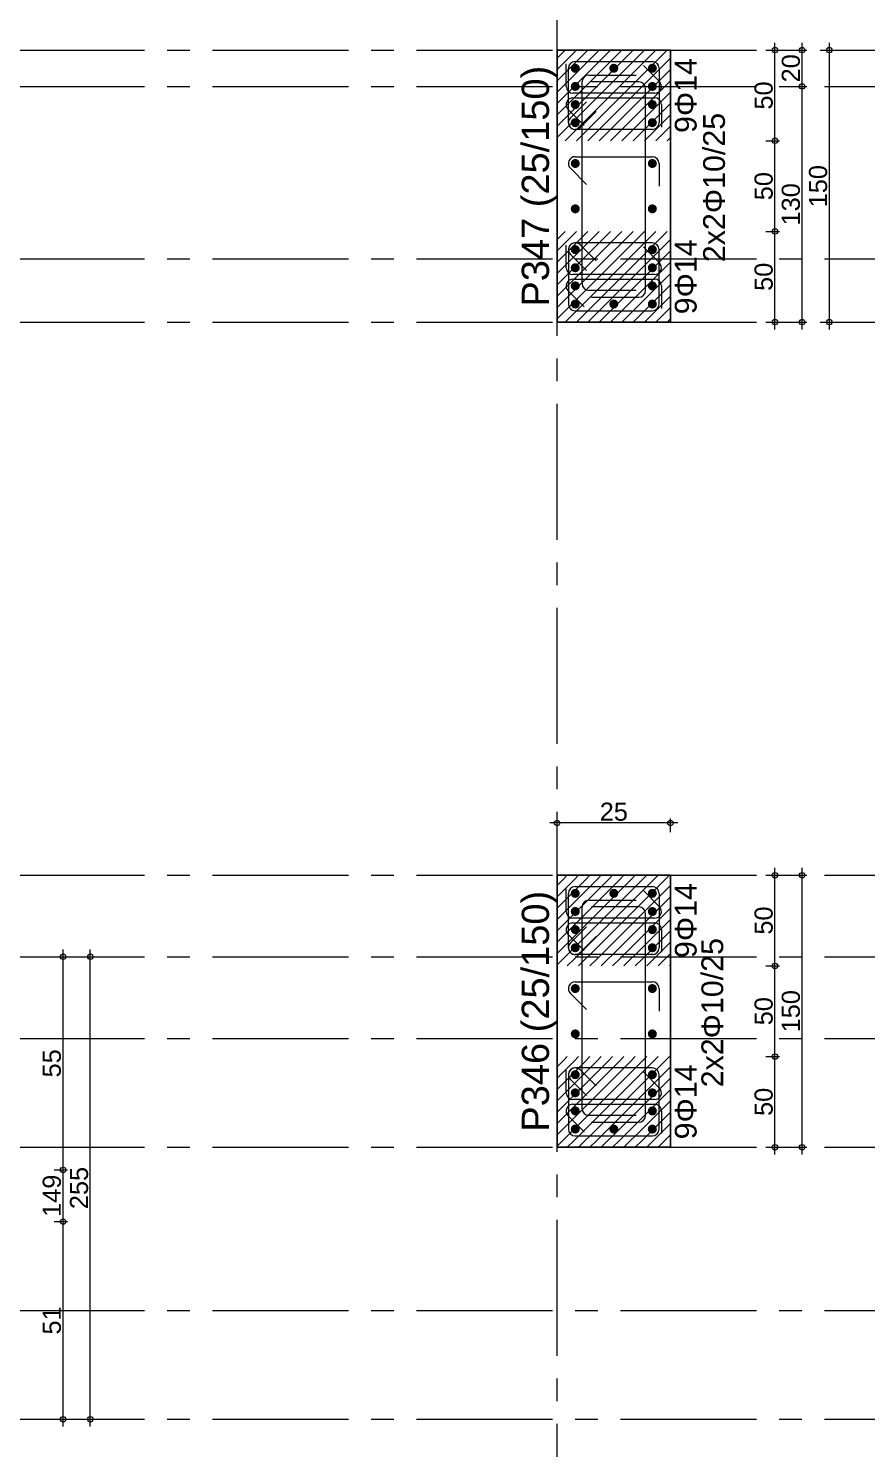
# Model space of a CAD drawing. Header units: millimetres. Extents: x 2232 to 85269, y -3593 to 5869.
# Drawn here: x 35010 to 35472, y 4467 to 5250 of the extents above; entities that cross this region are included whole.
import ezdxf

# ---------------------------------------------------------------- set-up
doc = ezdxf.new("R2010")
doc.units = ezdxf.units.MM
doc.linetypes.add('CENTER2', pattern=[112.5, 75, -12.5, 12.5, -12.5])
doc.linetypes.add('DASHDOT2', pattern=[12.7, 6.35, -3.175, 0, -3.175])
doc.layers.add('aks', color=251, linetype='DASHDOT2', lineweight=35)
for name, color, linetype in [('Donatı Yazısı', 7, 'Continuous'), ('Donatı Çizgisi', 7, 'Continuous'), ('Kolon', 7, 'Continuous'), ('Ölçülendirme', 7, 'Continuous')]:
    doc.layers.add(name, color=color, linetype=linetype)
doc.styles.add('arial_1_18', font='arial.ttf', dxfattribs={"height": 0.2})

# ---------------------------------------------------------------- blocks, each defined once
blk = doc.blocks.new('IDE999Entity7001')
at = {"layer": 'aks', "color": 250, "linetype": 'CENTER2', "lineweight": 5}
blk.add_lwpolyline([(26465.63, 200), (26465.63, 2530)], dxfattribs=at)
blk = doc.blocks.new('IDE999Entity7028')
at = {"layer": 'aks', "color": 250, "linetype": 'CENTER2', "lineweight": 5}
blk.add_lwpolyline([(24025.63, 1575), (27285.63, 1575)], dxfattribs=at)
blk = doc.blocks.new('IDE999Entity7029')
at = {"layer": 'aks', "color": 250, "linetype": 'CENTER2', "lineweight": 5}
blk.add_lwpolyline([(24025.63, 1725), (27285.63, 1725)], dxfattribs=at)
blk = doc.blocks.new('IDE999Entity7030')
at = {"layer": 'aks', "color": 250, "linetype": 'CENTER2', "lineweight": 5}
blk.add_lwpolyline([(24025.63, 1515), (27285.63, 1515)], dxfattribs=at)
blk = doc.blocks.new('IDE999Entity7031')
at = {"layer": 'aks', "color": 250, "linetype": 'CENTER2', "lineweight": 5}
blk.add_lwpolyline([(24025.63, 1770), (27285.63, 1770)], dxfattribs=at)
blk = doc.blocks.new('IDE999Entity7032')
at = {"layer": 'aks', "color": 250, "linetype": 'CENTER2', "lineweight": 5}
blk.add_lwpolyline([(24025.63, 1665), (27285.63, 1665)], dxfattribs=at)
blk = doc.blocks.new('IDE999Entity7033')
at = {"layer": 'aks', "color": 250, "linetype": 'CENTER2', "lineweight": 5}
blk.add_lwpolyline([(24025.63, 1815), (27285.63, 1815)], dxfattribs=at)
blk = doc.blocks.new('IDE999Entity7034')
at = {"layer": 'aks', "color": 250, "linetype": 'CENTER2', "lineweight": 5}
blk.add_lwpolyline([(24025.63, 2120), (27285.63, 2120)], dxfattribs=at)
blk = doc.blocks.new('IDE999Entity7035')
at = {"layer": 'aks', "color": 250, "linetype": 'CENTER2', "lineweight": 5}
blk.add_lwpolyline([(24025.63, 2270), (27285.63, 2270)], dxfattribs=at)
blk = doc.blocks.new('IDE999Entity7037')
at = {"layer": 'aks', "color": 250, "linetype": 'CENTER2', "lineweight": 5}
blk.add_lwpolyline([(24025.63, 2155), (27285.63, 2155)], dxfattribs=at)
blk = doc.blocks.new('IDE999Entity7039')
at = {"layer": 'aks', "color": 250, "linetype": 'CENTER2', "lineweight": 5}
blk.add_lwpolyline([(24025.63, 2250), (27285.63, 2250)], dxfattribs=at)

msp = doc.modelspace()

# ---------------------------------------------------------------- hatches: boundary and pattern name
at = {"layer": 'Donatı Çizgisi', "linetype": 'Continuous', "lineweight": 5}
h = msp.add_hatch(color=5, dxfattribs=at)
edge = h.paths.add_edge_path(flags=0)
edge.add_arc((35311.73, 5228.17), 2.5, 0, 360)
h = msp.add_hatch(color=5, dxfattribs=at)
edge = h.paths.add_edge_path(flags=0)
edge.add_arc((35332.98, 5228.17), 2.5, 0, 360)
h = msp.add_hatch(color=5, dxfattribs=at)
edge = h.paths.add_edge_path(flags=0)
edge.add_arc((35354.23, 5228.17), 2.5, 0, 360)
h = msp.add_hatch(color=5, dxfattribs=at)
edge = h.paths.add_edge_path(flags=0)
edge.add_arc((35311.73, 5218.17), 2.5, 0, 360)
h = msp.add_hatch(color=5, dxfattribs=at)
edge = h.paths.add_edge_path(flags=0)
edge.add_arc((35354.23, 5218.17), 2.5, 0, 360)
h = msp.add_hatch(color=5, dxfattribs=at)
edge = h.paths.add_edge_path(flags=0)
edge.add_arc((35311.73, 5208.17), 2.5, 0, 360)
h = msp.add_hatch(color=5, dxfattribs=at)
edge = h.paths.add_edge_path(flags=0)
edge.add_arc((35354.23, 5208.17), 2.5, 0, 360)
h = msp.add_hatch(color=5, dxfattribs=at)
edge = h.paths.add_edge_path(flags=0)
edge.add_arc((35311.73, 5198.17), 2.5, 0, 360)
h = msp.add_hatch(color=5, dxfattribs=at)
edge = h.paths.add_edge_path(flags=0)
edge.add_arc((35354.23, 5198.17), 2.5, 0, 360)
h = msp.add_hatch(color=5, dxfattribs=at)
edge = h.paths.add_edge_path(flags=0)
edge.add_arc((35311.73, 5175.67), 2.5, 0, 360)
h = msp.add_hatch(color=5, dxfattribs=at)
edge = h.paths.add_edge_path(flags=0)
edge.add_arc((35354.23, 5175.67), 2.5, 0, 360)
h = msp.add_hatch(color=5, dxfattribs=at)
edge = h.paths.add_edge_path(flags=0)
edge.add_arc((35311.73, 5150.67), 2.5, 0, 360)
h = msp.add_hatch(color=5, dxfattribs=at)
edge = h.paths.add_edge_path(flags=0)
edge.add_arc((35354.23, 5150.67), 2.5, 0, 360)
h = msp.add_hatch(color=5, dxfattribs=at)
edge = h.paths.add_edge_path(flags=0)
edge.add_arc((35311.73, 5128.17), 2.5, 0, 360)
h = msp.add_hatch(color=5, dxfattribs=at)
edge = h.paths.add_edge_path(flags=0)
edge.add_arc((35354.23, 5128.17), 2.5, 0, 360)
h = msp.add_hatch(color=5, dxfattribs=at)
edge = h.paths.add_edge_path(flags=0)
edge.add_arc((35311.73, 5118.17), 2.5, 0, 360)
h = msp.add_hatch(color=5, dxfattribs=at)
edge = h.paths.add_edge_path(flags=0)
edge.add_arc((35354.23, 5118.17), 2.5, 0, 360)
h = msp.add_hatch(color=5, dxfattribs=at)
edge = h.paths.add_edge_path(flags=0)
edge.add_arc((35311.73, 5108.17), 2.5, 0, 360)
h = msp.add_hatch(color=5, dxfattribs=at)
edge = h.paths.add_edge_path(flags=0)
edge.add_arc((35354.23, 5108.17), 2.5, 0, 360)
h = msp.add_hatch(color=5, dxfattribs=at)
edge = h.paths.add_edge_path(flags=0)
edge.add_arc((35311.73, 5098.17), 2.5, 0, 360)
h = msp.add_hatch(color=5, dxfattribs=at)
edge = h.paths.add_edge_path(flags=0)
edge.add_arc((35332.98, 5098.17), 2.5, 0, 360)
h = msp.add_hatch(color=5, dxfattribs=at)
edge = h.paths.add_edge_path(flags=0)
edge.add_arc((35354.23, 5098.17), 2.5, 0, 360)
h = msp.add_hatch(color=5, dxfattribs=at)
edge = h.paths.add_edge_path(flags=0)
edge.add_arc((35311.73, 4773.17), 2.5, 0, 360)
h = msp.add_hatch(color=5, dxfattribs=at)
edge = h.paths.add_edge_path(flags=0)
edge.add_arc((35332.98, 4773.17), 2.5, 0, 360)
h = msp.add_hatch(color=5, dxfattribs=at)
edge = h.paths.add_edge_path(flags=0)
edge.add_arc((35354.23, 4773.17), 2.5, 0, 360)
h = msp.add_hatch(color=5, dxfattribs=at)
edge = h.paths.add_edge_path(flags=0)
edge.add_arc((35311.73, 4763.17), 2.5, 0, 360)
h = msp.add_hatch(color=5, dxfattribs=at)
edge = h.paths.add_edge_path(flags=0)
edge.add_arc((35354.23, 4763.17), 2.5, 0, 360)
h = msp.add_hatch(color=5, dxfattribs=at)
edge = h.paths.add_edge_path(flags=0)
edge.add_arc((35311.73, 4753.17), 2.5, 0, 360)
h = msp.add_hatch(color=5, dxfattribs=at)
edge = h.paths.add_edge_path(flags=0)
edge.add_arc((35354.23, 4753.17), 2.5, 0, 360)
h = msp.add_hatch(color=5, dxfattribs=at)
edge = h.paths.add_edge_path(flags=0)
edge.add_arc((35311.73, 4743.17), 2.5, 0, 360)
h = msp.add_hatch(color=5, dxfattribs=at)
edge = h.paths.add_edge_path(flags=0)
edge.add_arc((35354.23, 4743.17), 2.5, 0, 360)
h = msp.add_hatch(color=5, dxfattribs=at)
edge = h.paths.add_edge_path(flags=0)
edge.add_arc((35311.73, 4720.67), 2.5, 0, 360)
h = msp.add_hatch(color=5, dxfattribs=at)
edge = h.paths.add_edge_path(flags=0)
edge.add_arc((35354.23, 4720.67), 2.5, 0, 360)
h = msp.add_hatch(color=5, dxfattribs=at)
edge = h.paths.add_edge_path(flags=0)
edge.add_arc((35311.73, 4695.67), 2.5, 0, 360)
h = msp.add_hatch(color=5, dxfattribs=at)
edge = h.paths.add_edge_path(flags=0)
edge.add_arc((35354.23, 4695.67), 2.5, 0, 360)
h = msp.add_hatch(color=5, dxfattribs=at)
edge = h.paths.add_edge_path(flags=0)
edge.add_arc((35311.73, 4673.17), 2.5, 0, 360)
h = msp.add_hatch(color=5, dxfattribs=at)
edge = h.paths.add_edge_path(flags=0)
edge.add_arc((35354.23, 4673.17), 2.5, 0, 360)
h = msp.add_hatch(color=5, dxfattribs=at)
edge = h.paths.add_edge_path(flags=0)
edge.add_arc((35311.73, 4663.17), 2.5, 0, 360)
h = msp.add_hatch(color=5, dxfattribs=at)
edge = h.paths.add_edge_path(flags=0)
edge.add_arc((35354.23, 4663.17), 2.5, 0, 360)
h = msp.add_hatch(color=5, dxfattribs=at)
edge = h.paths.add_edge_path(flags=0)
edge.add_arc((35311.73, 4653.17), 2.5, 0, 360)
h = msp.add_hatch(color=5, dxfattribs=at)
edge = h.paths.add_edge_path(flags=0)
edge.add_arc((35354.23, 4653.17), 2.5, 0, 360)
h = msp.add_hatch(color=5, dxfattribs=at)
edge = h.paths.add_edge_path(flags=0)
edge.add_arc((35311.73, 4643.17), 2.5, 0, 360)
h = msp.add_hatch(color=5, dxfattribs=at)
edge = h.paths.add_edge_path(flags=0)
edge.add_arc((35332.98, 4643.17), 2.5, 0, 360)
h = msp.add_hatch(color=5, dxfattribs=at)
edge = h.paths.add_edge_path(flags=0)
edge.add_arc((35354.23, 4643.17), 2.5, 0, 360)

# ---------------------------------------------------------------- linework, layer by layer
at = {"layer": 'Donatı Çizgisi', "color": 5, "linetype": 'Continuous', "lineweight": 5}
for points in [[(35311.73, 5231.92), (35354.23, 5231.92)], [(35307.98, 5198.17), (35307.98, 5228.17)], [(35357.98, 5228.17), (35357.98, 5198.17)], [(35309.08, 5200.82), (35317.92, 5209.66)], [(35323.22, 5204.35), (35314.38, 5195.51)], [(35354.23, 5194.42), (35311.73, 5194.42)], [(35354.23, 5131.92), (35311.73, 5131.92)], [(35323.22, 5121.98), (35314.38, 5130.82)], [(35307.98, 5128.17), (35307.98, 5098.17)], [(35309.08, 5125.51), (35317.92, 5116.67)], [(35357.98, 5098.17), (35357.98, 5128.17)], [(35311.73, 5094.42), (35354.23, 5094.42)], [(35307.98, 4743.17), (35307.98, 4773.17)], [(35311.73, 4776.92), (35354.23, 4776.92)], [(35357.98, 4773.17), (35357.98, 4743.17)], [(35309.08, 4745.82), (35317.92, 4754.66)], [(35323.22, 4749.35), (35314.38, 4740.51)], [(35354.23, 4739.42), (35311.73, 4739.42)], [(35354.23, 4676.92), (35311.73, 4676.92)], [(35323.22, 4666.98), (35314.38, 4675.82)], [(35307.98, 4673.17), (35307.98, 4643.17)], [(35309.08, 4670.51), (35317.92, 4661.67)], [(35357.98, 4643.17), (35357.98, 4673.17)], [(35311.73, 4639.42), (35354.23, 4639.42)]]:
    msp.add_lwpolyline(points, dxfattribs=at)
at = {"layer": 'Donatı Çizgisi', "color": 1, "linetype": 'Continuous', "lineweight": 5}
for points in [[(35306.73, 5218.17), (35306.73, 5230.67)], [(35319.23, 5224.42), (35345.23, 5224.42)], [(35349.29, 5229.66), (35358.13, 5220.82)], [(35315.48, 5109.42), (35315.48, 5220.67)], [(35346.73, 5220.67), (35320.73, 5220.67)], [(35350.48, 5105.67), (35350.48, 5216.92)], [(35355.48, 5214.42), (35310.48, 5214.42)], [(35310.48, 5211.92), (35355.48, 5211.92)], [(35316.67, 5196.67), (35307.83, 5205.51)], [(35359.23, 5208.17), (35359.23, 5195.67)], [(35311.73, 5179.42), (35354.23, 5179.42)], [(35317.92, 5164.17), (35309.08, 5173.01)], [(35357.98, 5175.67), (35357.98, 5163.17)], [(35306.73, 5118.17), (35306.73, 5130.67)], [(35349.29, 5129.66), (35358.13, 5120.82)], [(35355.48, 5114.42), (35310.48, 5114.42)], [(35310.48, 5111.92), (35355.48, 5111.92)], [(35359.23, 5108.17), (35359.23, 5095.67)], [(35316.67, 5096.67), (35307.83, 5105.51)], [(35345.23, 5105.67), (35319.23, 5105.67)], [(35320.73, 5101.92), (35346.73, 5101.92)], [(35306.73, 4763.17), (35306.73, 4775.67)], [(35349.29, 4774.66), (35358.13, 4765.82)], [(35315.48, 4654.42), (35315.48, 4765.67)], [(35319.23, 4769.42), (35345.23, 4769.42)], [(35346.73, 4765.67), (35320.73, 4765.67)], [(35350.48, 4650.67), (35350.48, 4761.92)], [(35355.48, 4759.42), (35310.48, 4759.42)], [(35310.48, 4756.92), (35355.48, 4756.92)], [(35316.67, 4741.67), (35307.83, 4750.51)], [(35359.23, 4753.17), (35359.23, 4740.67)], [(35311.73, 4724.42), (35354.23, 4724.42)], [(35317.92, 4709.17), (35309.08, 4718.01)], [(35357.98, 4720.67), (35357.98, 4708.17)], [(35306.73, 4663.17), (35306.73, 4675.67)], [(35349.29, 4674.66), (35358.13, 4665.82)], [(35355.48, 4659.42), (35310.48, 4659.42)], [(35310.48, 4656.92), (35355.48, 4656.92)], [(35359.23, 4653.17), (35359.23, 4640.67)], [(35316.67, 4641.67), (35307.83, 4650.51)], [(35345.23, 4650.67), (35319.23, 4650.67)], [(35320.73, 4646.92), (35346.73, 4646.92)]]:
    msp.add_lwpolyline(points, dxfattribs=at)
at = {"layer": 'Donatı Çizgisi', "color": 5, "linetype": 'Continuous', "lineweight": 5}
for centre, start, end in [((35311.73, 5228.17), 90, 180), ((35354.23, 5228.17), 0, 90), ((35311.73, 5198.17), 135, 270), ((35311.73, 5198.17), 180, 315), ((35354.23, 5198.17), 270, 0), ((35311.73, 5128.17), 45, 180), ((35311.73, 5128.17), 90, 225), ((35354.23, 5128.17), 0, 90), ((35311.73, 5098.17), 180, 270), ((35354.23, 5098.17), 270, 0), ((35311.73, 4773.17), 90, 180), ((35354.23, 4773.17), 0, 90), ((35311.73, 4743.17), 135, 270), ((35311.73, 4743.17), 180, 315), ((35354.23, 4743.17), 270, 0), ((35311.73, 4673.17), 45, 180), ((35311.73, 4673.17), 90, 225), ((35354.23, 4673.17), 0, 90), ((35311.73, 4643.17), 180, 270), ((35354.23, 4643.17), 270, 0)]:
    msp.add_arc(centre, 3.75, start, end, dxfattribs=at)
at = {"layer": 'Donatı Çizgisi', "color": 1, "linetype": 'Continuous', "lineweight": 5}
for centre, start, end in [((35319.23, 5220.67), 90, 180), ((35310.48, 5218.17), 180, 270), ((35346.73, 5216.92), 0, 90), ((35355.48, 5218.17), 270, 45), ((35310.48, 5208.17), 90, 225), ((35355.48, 5208.17), 0, 90), ((35311.73, 5175.67), 90, 225), ((35354.23, 5175.67), 0, 90), ((35310.48, 5118.17), 180, 270), ((35355.48, 5118.17), 270, 45), ((35310.48, 5108.17), 90, 225), ((35319.23, 5109.42), 180, 270), ((35355.48, 5108.17), 0, 90), ((35346.73, 5105.67), 270, 0), ((35310.48, 4763.17), 180, 270), ((35319.23, 4765.67), 90, 180), ((35346.73, 4761.92), 0, 90), ((35355.48, 4763.17), 270, 45), ((35310.48, 4753.17), 90, 225), ((35355.48, 4753.17), 0, 90), ((35311.73, 4720.67), 90, 225), ((35354.23, 4720.67), 0, 90), ((35310.48, 4663.17), 180, 270), ((35355.48, 4663.17), 270, 45), ((35310.48, 4653.17), 90, 225), ((35319.23, 4654.42), 180, 270), ((35355.48, 4653.17), 0, 90), ((35346.73, 4650.67), 270, 0)]:
    msp.add_arc(centre, 3.75, start, end, dxfattribs=at)
at = {"layer": 'Kolon', "color": 251, "linetype": 'Continuous', "lineweight": -3}
for points in [[(35301.73, 5233.8), (35306.1, 5238.17)], [(35304.85, 5230.67), (35311.1, 5236.92)], [(35311.1, 5230.67), (35318.6, 5238.17)], [(35311.1, 5236.92), (35312.35, 5238.17)], [(35317.35, 5230.67), (35323.6, 5236.92)], [(35323.6, 5230.67), (35331.1, 5238.17)], [(35323.6, 5236.92), (35324.85, 5238.17)], [(35329.85, 5230.67), (35336.1, 5236.92)], [(35336.1, 5230.67), (35343.6, 5238.17)], [(35336.1, 5236.92), (35337.35, 5238.17)], [(35342.35, 5230.67), (35348.6, 5236.92)], [(35348.6, 5230.67), (35356.1, 5238.17)], [(35348.6, 5236.92), (35349.85, 5238.17)], [(35354.85, 5230.67), (35361.1, 5236.92)], [(35361.1, 5236.92), (35362.35, 5238.17)], [(35361.1, 5230.67), (35364.23, 5233.8)], [(35301.73, 5221.3), (35311.1, 5230.67)], [(35301.73, 5227.55), (35304.85, 5230.67)], [(35304.85, 5218.17), (35311.1, 5224.42)], [(35311.1, 5218.17), (35323.6, 5230.67)], [(35311.1, 5224.42), (35317.35, 5230.67)], [(35317.35, 5218.17), (35323.6, 5224.42)], [(35323.6, 5218.17), (35336.1, 5230.67)], [(35323.6, 5224.42), (35329.85, 5230.67)], [(35329.85, 5218.17), (35336.1, 5224.42)], [(35336.1, 5218.17), (35348.6, 5230.67)], [(35336.1, 5224.42), (35342.35, 5230.67)], [(35342.35, 5218.17), (35348.6, 5224.42)], [(35348.6, 5218.17), (35361.1, 5230.67)], [(35348.6, 5224.42), (35354.85, 5230.67)], [(35354.85, 5218.17), (35361.1, 5224.42)], [(35361.1, 5224.42), (35364.23, 5227.55)], [(35301.73, 5208.8), (35311.1, 5218.17)], [(35301.73, 5215.05), (35304.85, 5218.17)], [(35311.1, 5205.67), (35323.6, 5218.17)], [(35311.1, 5211.92), (35317.35, 5218.17)], [(35323.6, 5205.67), (35336.1, 5218.17)], [(35323.6, 5211.92), (35329.85, 5218.17)], [(35336.1, 5205.67), (35348.6, 5218.17)], [(35336.1, 5211.92), (35342.35, 5218.17)], [(35348.6, 5205.67), (35361.1, 5218.17)], [(35348.6, 5211.92), (35354.85, 5218.17)], [(35361.1, 5218.17), (35364.23, 5221.3)], [(35304.85, 5205.67), (35311.1, 5211.92)], [(35317.35, 5205.67), (35323.6, 5211.92)], [(35329.85, 5205.67), (35336.1, 5211.92)], [(35342.35, 5205.67), (35348.6, 5211.92)], [(35354.85, 5205.67), (35361.1, 5211.92)], [(35361.1, 5211.92), (35364.23, 5215.05)], [(35361.1, 5205.67), (35364.23, 5208.8)], [(35301.73, 5196.3), (35311.1, 5205.67)], [(35301.73, 5202.55), (35304.85, 5205.67)], [(35311.1, 5193.17), (35323.6, 5205.67)], [(35311.1, 5199.42), (35317.35, 5205.67)], [(35323.6, 5193.17), (35336.1, 5205.67)], [(35323.6, 5199.42), (35329.85, 5205.67)], [(35336.1, 5193.17), (35348.6, 5205.67)], [(35336.1, 5199.42), (35342.35, 5205.67)], [(35348.6, 5193.17), (35361.1, 5205.67)], [(35348.6, 5199.42), (35354.85, 5205.67)], [(35361.1, 5199.42), (35364.23, 5202.55)], [(35301.73, 5190.05), (35304.85, 5193.17)], [(35304.85, 5193.17), (35311.1, 5199.42)], [(35306.1, 5188.17), (35311.1, 5193.17)], [(35312.35, 5188.17), (35317.35, 5193.17)], [(35317.35, 5193.17), (35323.6, 5199.42)], [(35318.6, 5188.17), (35323.6, 5193.17)], [(35324.85, 5188.17), (35329.85, 5193.17)], [(35329.85, 5193.17), (35336.1, 5199.42)], [(35331.1, 5188.17), (35336.1, 5193.17)], [(35337.35, 5188.17), (35342.35, 5193.17)], [(35342.35, 5193.17), (35348.6, 5199.42)], [(35343.6, 5188.17), (35348.6, 5193.17)], [(35349.85, 5188.17), (35354.85, 5193.17)], [(35354.85, 5193.17), (35361.1, 5199.42)], [(35356.1, 5188.17), (35361.1, 5193.17)], [(35361.1, 5193.17), (35364.23, 5196.3)], [(35362.35, 5188.17), (35364.23, 5190.05)], [(35301.73, 5133.8), (35306.1, 5138.17)], [(35311.1, 5130.67), (35318.6, 5138.17)], [(35311.1, 5136.92), (35312.35, 5138.17)], [(35323.6, 5130.67), (35331.1, 5138.17)], [(35323.6, 5136.92), (35324.85, 5138.17)], [(35336.1, 5130.67), (35343.6, 5138.17)], [(35336.1, 5136.92), (35337.35, 5138.17)], [(35348.6, 5130.67), (35356.1, 5138.17)], [(35348.6, 5136.92), (35349.85, 5138.17)], [(35361.1, 5136.92), (35362.35, 5138.17)], [(35301.73, 5121.3), (35311.1, 5130.67)], [(35301.73, 5127.55), (35304.85, 5130.67)], [(35304.85, 5130.67), (35311.1, 5136.92)], [(35311.1, 5118.17), (35323.6, 5130.67)], [(35311.1, 5124.42), (35317.35, 5130.67)], [(35317.35, 5130.67), (35323.6, 5136.92)], [(35323.6, 5118.17), (35336.1, 5130.67)], [(35323.6, 5124.42), (35329.85, 5130.67)], [(35329.85, 5130.67), (35336.1, 5136.92)], [(35336.1, 5118.17), (35348.6, 5130.67)], [(35336.1, 5124.42), (35342.35, 5130.67)], [(35342.35, 5130.67), (35348.6, 5136.92)], [(35348.6, 5118.17), (35361.1, 5130.67)], [(35348.6, 5124.42), (35354.85, 5130.67)], [(35354.85, 5130.67), (35361.1, 5136.92)], [(35361.1, 5130.67), (35364.23, 5133.8)], [(35304.85, 5118.17), (35311.1, 5124.42)], [(35317.35, 5118.17), (35323.6, 5124.42)], [(35329.85, 5118.17), (35336.1, 5124.42)], [(35342.35, 5118.17), (35348.6, 5124.42)], [(35354.85, 5118.17), (35361.1, 5124.42)], [(35361.1, 5124.42), (35364.23, 5127.55)], [(35301.73, 5108.8), (35311.1, 5118.17)], [(35301.73, 5115.05), (35304.85, 5118.17)], [(35311.1, 5105.67), (35323.6, 5118.17)], [(35311.1, 5111.92), (35317.35, 5118.17)], [(35323.6, 5105.67), (35336.1, 5118.17)], [(35323.6, 5111.92), (35329.85, 5118.17)], [(35336.1, 5105.67), (35348.6, 5118.17)], [(35336.1, 5111.92), (35342.35, 5118.17)], [(35348.6, 5105.67), (35361.1, 5118.17)], [(35348.6, 5111.92), (35354.85, 5118.17)], [(35361.1, 5118.17), (35364.23, 5121.3)], [(35361.1, 5111.92), (35364.23, 5115.05)], [(35304.85, 5105.67), (35311.1, 5111.92)], [(35317.35, 5105.67), (35323.6, 5111.92)], [(35329.85, 5105.67), (35336.1, 5111.92)], [(35342.35, 5105.67), (35348.6, 5111.92)], [(35354.85, 5105.67), (35361.1, 5111.92)], [(35361.1, 5105.67), (35364.23, 5108.8)], [(35301.73, 5096.3), (35311.1, 5105.67)], [(35301.73, 5102.55), (35304.85, 5105.67)], [(35304.85, 5093.17), (35311.1, 5099.42)], [(35311.1, 5093.17), (35323.6, 5105.67)], [(35311.1, 5099.42), (35317.35, 5105.67)], [(35317.35, 5093.17), (35323.6, 5099.42)], [(35323.6, 5093.17), (35336.1, 5105.67)], [(35323.6, 5099.42), (35329.85, 5105.67)], [(35329.85, 5093.17), (35336.1, 5099.42)], [(35336.1, 5093.17), (35348.6, 5105.67)], [(35336.1, 5099.42), (35342.35, 5105.67)], [(35342.35, 5093.17), (35348.6, 5099.42)], [(35348.6, 5093.17), (35361.1, 5105.67)], [(35348.6, 5099.42), (35354.85, 5105.67)], [(35354.85, 5093.17), (35361.1, 5099.42)], [(35361.1, 5099.42), (35364.23, 5102.55)], [(35301.73, 5090.05), (35304.85, 5093.17)], [(35306.1, 5088.17), (35311.1, 5093.17)], [(35312.35, 5088.17), (35317.35, 5093.17)], [(35318.6, 5088.17), (35323.6, 5093.17)], [(35324.85, 5088.17), (35329.85, 5093.17)], [(35331.1, 5088.17), (35336.1, 5093.17)], [(35337.35, 5088.17), (35342.35, 5093.17)], [(35343.6, 5088.17), (35348.6, 5093.17)], [(35349.85, 5088.17), (35354.85, 5093.17)], [(35356.1, 5088.17), (35361.1, 5093.17)], [(35361.1, 5093.17), (35364.23, 5096.3)], [(35362.35, 5088.17), (35364.23, 5090.05)], [(35301.73, 4771.3), (35311.1, 4780.67)], [(35301.73, 4777.55), (35304.85, 4780.67)], [(35304.85, 4780.67), (35307.35, 4783.17)], [(35311.1, 4780.67), (35313.6, 4783.17)], [(35311.1, 4768.17), (35323.6, 4780.67)], [(35311.1, 4774.42), (35317.35, 4780.67)], [(35317.35, 4780.67), (35319.85, 4783.17)], [(35323.6, 4780.67), (35326.1, 4783.17)], [(35323.6, 4768.17), (35336.1, 4780.67)], [(35323.6, 4774.42), (35329.85, 4780.67)], [(35329.85, 4780.67), (35332.35, 4783.17)], [(35336.1, 4780.67), (35338.6, 4783.17)], [(35336.1, 4768.17), (35348.6, 4780.67)], [(35336.1, 4774.42), (35342.35, 4780.67)], [(35342.35, 4780.67), (35344.85, 4783.17)], [(35348.6, 4780.67), (35351.1, 4783.17)], [(35348.6, 4768.17), (35361.1, 4780.67)], [(35348.6, 4774.42), (35354.85, 4780.67)], [(35354.85, 4780.67), (35357.35, 4783.17)], [(35361.1, 4780.67), (35363.6, 4783.17)], [(35361.1, 4774.42), (35364.23, 4777.55)], [(35304.85, 4768.17), (35311.1, 4774.42)], [(35317.35, 4768.17), (35323.6, 4774.42)], [(35329.85, 4768.17), (35336.1, 4774.42)], [(35342.35, 4768.17), (35348.6, 4774.42)], [(35354.85, 4768.17), (35361.1, 4774.42)], [(35361.1, 4768.17), (35364.23, 4771.3)], [(35301.73, 4758.8), (35311.1, 4768.17)], [(35301.73, 4765.05), (35304.85, 4768.17)], [(35304.85, 4755.67), (35311.1, 4761.92)], [(35311.1, 4755.67), (35323.6, 4768.17)], [(35311.1, 4761.92), (35317.35, 4768.17)], [(35317.35, 4755.67), (35323.6, 4761.92)], [(35323.6, 4755.67), (35336.1, 4768.17)], [(35323.6, 4761.92), (35329.85, 4768.17)], [(35329.85, 4755.67), (35336.1, 4761.92)], [(35336.1, 4755.67), (35348.6, 4768.17)], [(35336.1, 4761.92), (35342.35, 4768.17)], [(35342.35, 4755.67), (35348.6, 4761.92)], [(35348.6, 4755.67), (35361.1, 4768.17)], [(35348.6, 4761.92), (35354.85, 4768.17)], [(35354.85, 4755.67), (35361.1, 4761.92)], [(35361.1, 4761.92), (35364.23, 4765.05)], [(35301.73, 4746.3), (35311.1, 4755.67)], [(35301.73, 4752.55), (35304.85, 4755.67)], [(35311.1, 4743.17), (35323.6, 4755.67)], [(35311.1, 4749.42), (35317.35, 4755.67)], [(35323.6, 4743.17), (35336.1, 4755.67)], [(35323.6, 4749.42), (35329.85, 4755.67)], [(35336.1, 4743.17), (35348.6, 4755.67)], [(35336.1, 4749.42), (35342.35, 4755.67)], [(35348.6, 4743.17), (35361.1, 4755.67)], [(35348.6, 4749.42), (35354.85, 4755.67)], [(35361.1, 4755.67), (35364.23, 4758.8)], [(35304.85, 4743.17), (35311.1, 4749.42)], [(35317.35, 4743.17), (35323.6, 4749.42)], [(35329.85, 4743.17), (35336.1, 4749.42)], [(35342.35, 4743.17), (35348.6, 4749.42)], [(35354.85, 4743.17), (35361.1, 4749.42)], [(35361.1, 4749.42), (35364.23, 4752.55)], [(35361.1, 4743.17), (35364.23, 4746.3)], [(35301.73, 4733.8), (35311.1, 4743.17)], [(35301.73, 4740.05), (35304.85, 4743.17)], [(35311.1, 4736.92), (35317.35, 4743.17)], [(35313.6, 4733.17), (35323.6, 4743.17)], [(35323.6, 4736.92), (35329.85, 4743.17)], [(35326.1, 4733.17), (35336.1, 4743.17)], [(35336.1, 4736.92), (35342.35, 4743.17)], [(35338.6, 4733.17), (35348.6, 4743.17)], [(35348.6, 4736.92), (35354.85, 4743.17)], [(35351.1, 4733.17), (35361.1, 4743.17)], [(35361.1, 4736.92), (35364.23, 4740.05)], [(35307.35, 4733.17), (35311.1, 4736.92)], [(35319.85, 4733.17), (35323.6, 4736.92)], [(35332.35, 4733.17), (35336.1, 4736.92)], [(35344.85, 4733.17), (35348.6, 4736.92)], [(35357.35, 4733.17), (35361.1, 4736.92)], [(35363.6, 4733.17), (35364.23, 4733.8)], [(35301.73, 4671.3), (35311.1, 4680.67)], [(35301.73, 4677.55), (35304.85, 4680.67)], [(35304.85, 4680.67), (35307.35, 4683.17)], [(35311.1, 4680.67), (35313.6, 4683.17)], [(35311.1, 4668.17), (35323.6, 4680.67)], [(35311.1, 4674.42), (35317.35, 4680.67)], [(35317.35, 4680.67), (35319.85, 4683.17)], [(35323.6, 4680.67), (35326.1, 4683.17)], [(35323.6, 4668.17), (35336.1, 4680.67)], [(35323.6, 4674.42), (35329.85, 4680.67)], [(35329.85, 4680.67), (35332.35, 4683.17)], [(35336.1, 4680.67), (35338.6, 4683.17)], [(35336.1, 4668.17), (35348.6, 4680.67)], [(35336.1, 4674.42), (35342.35, 4680.67)], [(35342.35, 4680.67), (35344.85, 4683.17)], [(35348.6, 4680.67), (35351.1, 4683.17)], [(35348.6, 4668.17), (35361.1, 4680.67)], [(35348.6, 4674.42), (35354.85, 4680.67)], [(35354.85, 4680.67), (35357.35, 4683.17)], [(35361.1, 4680.67), (35363.6, 4683.17)], [(35361.1, 4674.42), (35364.23, 4677.55)], [(35301.73, 4658.8), (35311.1, 4668.17)], [(35301.73, 4665.05), (35304.85, 4668.17)], [(35304.85, 4668.17), (35311.1, 4674.42)], [(35311.1, 4655.67), (35323.6, 4668.17)], [(35311.1, 4661.92), (35317.35, 4668.17)], [(35317.35, 4668.17), (35323.6, 4674.42)], [(35323.6, 4655.67), (35336.1, 4668.17)], [(35323.6, 4661.92), (35329.85, 4668.17)], [(35329.85, 4668.17), (35336.1, 4674.42)], [(35336.1, 4655.67), (35348.6, 4668.17)], [(35336.1, 4661.92), (35342.35, 4668.17)], [(35342.35, 4668.17), (35348.6, 4674.42)], [(35348.6, 4655.67), (35361.1, 4668.17)], [(35348.6, 4661.92), (35354.85, 4668.17)], [(35354.85, 4668.17), (35361.1, 4674.42)], [(35361.1, 4668.17), (35364.23, 4671.3)], [(35304.85, 4655.67), (35311.1, 4661.92)], [(35317.35, 4655.67), (35323.6, 4661.92)], [(35329.85, 4655.67), (35336.1, 4661.92)], [(35342.35, 4655.67), (35348.6, 4661.92)], [(35354.85, 4655.67), (35361.1, 4661.92)], [(35361.1, 4661.92), (35364.23, 4665.05)], [(35301.73, 4646.3), (35311.1, 4655.67)], [(35301.73, 4652.55), (35304.85, 4655.67)], [(35311.1, 4643.17), (35323.6, 4655.67)], [(35311.1, 4649.42), (35317.35, 4655.67)], [(35323.6, 4643.17), (35336.1, 4655.67)], [(35323.6, 4649.42), (35329.85, 4655.67)], [(35336.1, 4643.17), (35348.6, 4655.67)], [(35336.1, 4649.42), (35342.35, 4655.67)], [(35348.6, 4643.17), (35361.1, 4655.67)], [(35348.6, 4649.42), (35354.85, 4655.67)], [(35361.1, 4655.67), (35364.23, 4658.8)], [(35361.1, 4649.42), (35364.23, 4652.55)], [(35304.85, 4643.17), (35311.1, 4649.42)], [(35317.35, 4643.17), (35323.6, 4649.42)], [(35329.85, 4643.17), (35336.1, 4649.42)], [(35342.35, 4643.17), (35348.6, 4649.42)], [(35354.85, 4643.17), (35361.1, 4649.42)], [(35361.1, 4643.17), (35364.23, 4646.3)], [(35301.73, 4633.8), (35311.1, 4643.17)], [(35301.73, 4640.05), (35304.85, 4643.17)], [(35307.35, 4633.17), (35311.1, 4636.92)], [(35311.1, 4636.92), (35317.35, 4643.17)], [(35313.6, 4633.17), (35323.6, 4643.17)], [(35319.85, 4633.17), (35323.6, 4636.92)], [(35323.6, 4636.92), (35329.85, 4643.17)], [(35326.1, 4633.17), (35336.1, 4643.17)], [(35332.35, 4633.17), (35336.1, 4636.92)], [(35336.1, 4636.92), (35342.35, 4643.17)], [(35338.6, 4633.17), (35348.6, 4643.17)], [(35344.85, 4633.17), (35348.6, 4636.92)], [(35348.6, 4636.92), (35354.85, 4643.17)], [(35351.1, 4633.17), (35361.1, 4643.17)], [(35357.35, 4633.17), (35361.1, 4636.92)], [(35361.1, 4636.92), (35364.23, 4640.05)], [(35363.6, 4633.17), (35364.23, 4633.8)]]:
    msp.add_lwpolyline(points, dxfattribs=at)
at = {"layer": 'Kolon', "color": 33, "linetype": 'Continuous', "lineweight": -3}
for points in [[(35301.73, 5088.17), (35301.73, 5238.17)], [(35301.73, 5238.17), (35364.23, 5238.17)], [(35364.23, 5088.17), (35364.23, 5238.17)], [(35301.73, 5088.17), (35364.23, 5088.17)], [(35301.73, 4633.17), (35301.73, 4783.17)], [(35301.73, 4783.17), (35364.23, 4783.17)], [(35364.23, 4633.17), (35364.23, 4783.17)], [(35301.73, 4633.17), (35364.23, 4633.17)]]:
    msp.add_lwpolyline(points, dxfattribs=at)
at = {"layer": 'Ölçülendirme', "color": 5, "linetype": 'Continuous', "lineweight": 5}
for points in [[(35421.83, 5084.17), (35421.83, 5242.17)], [(35436.83, 5084.17), (35436.83, 5242.17)], [(35451.83, 5084.17), (35451.83, 5242.17)], [(35416.83, 5238.17), (35424.33, 5238.17)], [(35431.83, 5238.17), (35439.33, 5238.17)], [(35446.83, 5238.17), (35454.33, 5238.17)], [(35431.83, 5218.17), (35439.33, 5218.17)], [(35416.83, 5188.17), (35424.33, 5188.17)], [(35416.83, 5138.17), (35424.33, 5138.17)], [(35416.83, 5088.17), (35424.33, 5088.17)], [(35431.83, 5088.17), (35439.33, 5088.17)], [(35446.83, 5088.17), (35454.33, 5088.17)], [(35368.23, 4811.97), (35297.73, 4811.97)], [(35301.73, 4806.97), (35301.73, 4814.47)], [(35364.23, 4806.97), (35364.23, 4814.47)], [(35421.83, 4629.17), (35421.83, 4787.17)], [(35436.83, 4629.17), (35436.83, 4787.17)], [(35416.83, 4783.17), (35424.33, 4783.17)], [(35431.83, 4783.17), (35439.33, 4783.17)], [(35029.33, 4479.17), (35029.33, 4742.17)], [(35044.33, 4479.17), (35044.33, 4742.17)], [(35024.33, 4738.17), (35031.83, 4738.17)], [(35039.33, 4738.17), (35046.83, 4738.17)], [(35416.83, 4733.17), (35424.33, 4733.17)], [(35416.83, 4683.17), (35424.33, 4683.17)], [(35416.83, 4633.17), (35424.33, 4633.17)], [(35431.83, 4633.17), (35439.33, 4633.17)], [(35024.33, 4620.67), (35031.83, 4620.67)], [(35024.33, 4592.12), (35031.83, 4592.12)], [(35024.33, 4483.17), (35031.83, 4483.17)], [(35039.33, 4483.17), (35046.83, 4483.17)]]:
    msp.add_lwpolyline(points, dxfattribs=at)
for centre in [(35421.83, 5238.17), (35436.83, 5238.17), (35451.83, 5238.17), (35436.83, 5218.17), (35421.83, 5188.17), (35421.83, 5138.17), (35421.83, 5088.17), (35436.83, 5088.17), (35451.83, 5088.17), (35301.73, 4811.97), (35364.23, 4811.97), (35421.83, 4783.17), (35436.83, 4783.17), (35029.33, 4738.17), (35044.33, 4738.17), (35421.83, 4733.17), (35421.83, 4683.17), (35421.83, 4633.17), (35436.83, 4633.17), (35029.33, 4620.67), (35029.33, 4592.12), (35029.33, 4483.17), (35044.33, 4483.17)]:
    msp.add_circle(centre, 1.5, dxfattribs=at)

# ---------------------------------------------------------------- block references
at = {"layer": 'aks'}
for name in ['IDE999Entity7001', 'IDE999Entity7035', 'IDE999Entity7039', 'IDE999Entity7037', 'IDE999Entity7034', 'IDE999Entity7033', 'IDE999Entity7031', 'IDE999Entity7029', 'IDE999Entity7032', 'IDE999Entity7028', 'IDE999Entity7030']:
    msp.add_blockref(name, (8836.1, 2968.17), dxfattribs=at)

# ---------------------------------------------------------------- texts
at = {"layer": 'Donatı Yazısı', "color": 1, "linetype": 'Continuous', "lineweight": 5, "style": 'arial_1_18'}
for s, p in [('9Φ14', (35378.63, 5192.5)), ('2x2Φ10/25', (35394.24, 5121.25)), ('9Φ14', (35378.63, 5092.5)), ('9Φ14', (35378.63, 4737.5)), ('2x2Φ10/25', (35393.29, 4666.18)), ('9Φ14', (35378.63, 4637.5))]:
    msp.add_text(s, height=12, rotation=90, dxfattribs=at).set_placement(p)
at = {"layer": 'Kolon', "color": 1, "linetype": 'Continuous', "lineweight": 5, "style": 'arial_1_18'}
for s, p in [('P347 (25/150)', (35297.23, 5096.77)), ('P346 (25/150)', (35297.23, 4641.77))]:
    msp.add_text(s, height=15, rotation=90, dxfattribs=at).set_placement(p)
at = {"layer": 'Ölçülendirme', "color": 5, "linetype": 'Continuous', "lineweight": 5, "style": 'arial_1_18'}
for s, p in [('20', (35435.58, 5220.4)), ('50', (35420.58, 5205.4)), ('50', (35420.58, 5155.4)), ('150', (35450.58, 5151.51)), ('130', (35435.58, 5141.51)), ('50', (35420.58, 5105.4)), ('50', (35420.58, 4750.4)), ('50', (35420.58, 4700.4)), ('150', (35435.58, 4696.51)), ('55', (35028.08, 4671.65)), ('50', (35420.58, 4650.4)), ('255', (35043.08, 4599.01)), ('149', (35028.08, 4594.74)), ('51', (35028.08, 4529.87))]:
    msp.add_text(s, height=10, rotation=90, dxfattribs=at).set_placement(p)
msp.add_text('25', height=10, dxfattribs=at).set_placement((35325.21, 4813.22))

doc.saveas('drawing.dxf')
